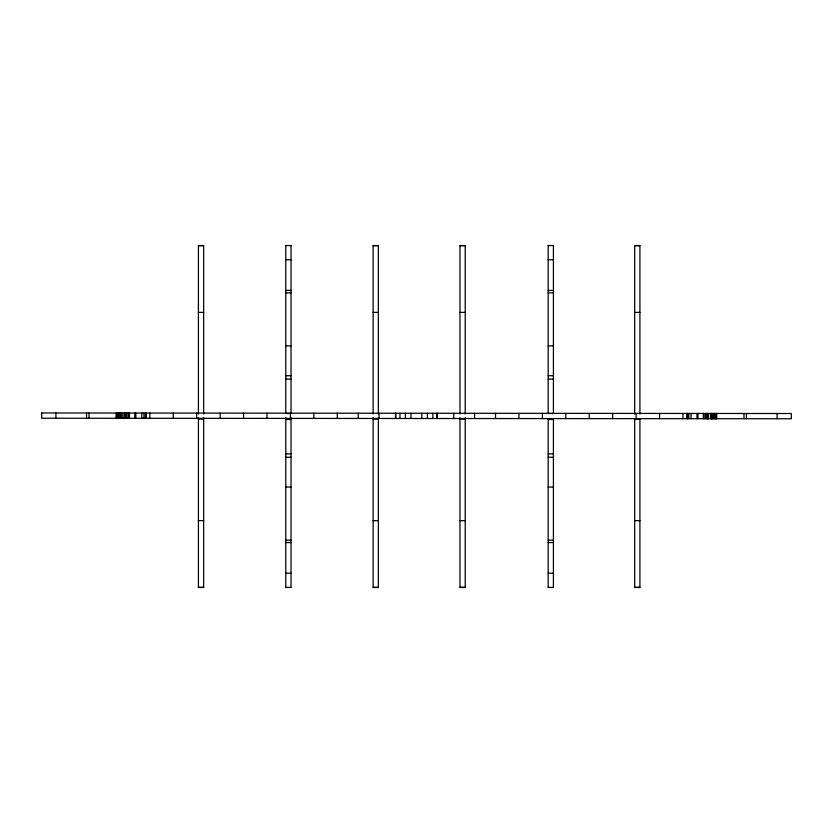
<?xml version="1.0" encoding="UTF-8"?>
<svg xmlns="http://www.w3.org/2000/svg" width="833" height="833" viewBox="0 0 833 833"><rect width="100%" height="100%" fill="white"/><g stroke="black" fill="none" stroke-linecap="round" stroke-linejoin="round"><path stroke-width="1.25" d="M55.905 418.228L55.915 412.991M86.549 418.26L86.549 413.022M88.996 418.26L88.996 413.022M116.047 418.281L116.151 413.043M116.818 418.281L116.828 413.043M116.984 418.281L116.995 413.043M117.089 418.281L117.089 413.043M118.703 418.281L118.64 413.043M119.15 418.281L119.15 413.043M120.129 418.281L120.139 413.043M120.504 418.281L120.504 413.043M121.42 418.281L121.431 413.043M122.139 418.281L122.139 413.043M124.159 418.281L124.169 413.043M124.44 418.281L124.45 413.043M125.023 418.281L125.023 413.043M125.544 418.281L125.544 413.043M125.783 418.281L125.783 413.043M125.898 418.281L125.898 413.043M127.095 418.281L127.095 413.043M128.626 418.291L128.626 413.043M129.438 418.291L129.448 413.053M134.8 418.291L134.811 413.053M135.8 418.291L135.81 413.053M141.756 418.291L141.766 413.053M143.953 418.301L143.963 413.064M145.442 418.301L145.452 413.064M145.775 418.301L145.775 413.064M145.848 418.301L145.848 413.064M149.825 418.301L149.825 413.064M173.264 418.322L173.264 413.085M196.692 418.333L196.692 413.095M220.131 418.353L220.131 413.116M243.559 418.364L243.559 413.126M266.997 418.385L266.997 413.147M290.425 418.405L290.425 413.168M313.864 418.416L313.864 413.178M337.292 418.437L337.292 413.199M358.211 418.447L358.211 413.21M379.046 418.468L379.057 413.23M395.488 418.478L395.488 413.241M395.821 418.478L395.821 413.241M399.955 418.478L399.965 413.241M405.4 418.489L405.4 413.251M410.971 418.489L410.971 413.251M421.821 418.499L421.821 413.262M427.402 418.499L427.402 413.262M432.837 418.51L432.848 413.272M436.981 418.51L436.992 413.272M437.148 418.51L437.148 413.272M453.756 418.52L453.756 413.283M474.591 418.53L474.591 413.293M495.51 418.551L495.51 413.314M518.938 418.572L518.949 413.324M542.377 418.582L542.377 413.345M565.805 418.603L565.815 413.366M589.243 418.614L589.243 413.376M612.672 418.635L612.682 413.397M636.11 418.655L636.11 413.418M659.538 418.666L659.549 413.428M682.977 418.687L682.977 413.449M686.954 418.687L687.027 413.449M687.329 418.687L687.329 413.449M687.61 418.687L687.621 413.449M688.818 418.687L688.818 413.449M691.015 418.687L691.015 413.449M696.971 418.697L696.971 413.46M697.971 418.697L697.971 413.46M703.344 418.697L703.354 413.46M704.166 418.697L704.166 413.46M705.697 418.707L705.697 413.46M706.884 418.707L706.884 413.47M706.988 418.707L706.998 413.47M707.238 418.707L707.238 413.47M707.748 418.707L707.758 413.47M708.331 418.707L708.331 413.47M708.612 418.707L708.612 413.47M710.632 418.707L710.643 413.47M711.351 418.707L711.351 413.47M711.674 418.707L711.684 413.47M711.778 418.707L711.788 413.47M712.277 418.707L712.277 413.47M712.663 418.707L712.642 413.47M713.652 418.707L713.652 413.47M713.787 418.707L713.787 413.47M714.1 418.707L714.162 413.47M715.714 418.707L715.714 413.47M715.807 418.707L715.818 413.47M715.974 418.707L715.984 413.47M716.276 418.707L716.286 413.47M716.755 418.707L716.651 413.47M743.973 418.728L743.973 413.491M746.41 418.728L746.41 413.491M777.074 418.749L777.074 413.512M285.781 245.548L291.019 245.548M548.176 245.548L553.414 245.548M198.421 245.704L203.658 245.704M373.122 245.704L378.359 245.704M459.983 245.704L465.22 245.704M634.684 245.704L639.921 245.704M285.781 259.781L291.019 259.781M548.176 259.781L553.414 259.781M285.781 290.425L291.019 290.425M548.176 290.425L553.414 290.425M285.781 292.872L291.019 292.872M548.176 292.872L553.414 292.872M198.421 312.375L203.658 312.375M373.122 312.375L378.359 312.375M459.983 312.375L465.22 312.375M634.684 312.375L639.921 312.375M285.781 345.903L291.019 345.903M548.176 345.903L553.414 345.903M285.781 375.714L291.019 375.714M548.176 375.714L553.414 375.714M285.781 379.119L291.019 379.119M548.176 379.119L553.414 379.119M198.421 419.072L203.658 419.072M285.781 419.02L291.019 419.03M373.122 419.072L378.359 419.072M459.983 419.072L465.22 419.072M548.176 419.03L553.414 419.03M634.684 419.072L639.921 419.072M285.781 419.488L291.019 419.488M548.176 419.488L553.414 419.488M285.781 453.86L291.019 453.86M548.176 453.86L553.414 453.86M285.781 457.265L291.019 457.265M548.176 457.265L553.414 457.265M285.781 487.076L291.019 487.076M548.176 487.076L553.414 487.076M198.421 520.646L203.658 520.646M373.122 520.646L378.359 520.646M459.983 520.646L465.22 520.646M634.684 520.646L639.921 520.646M285.781 540.107L291.019 540.107M548.176 540.107L553.414 540.107M285.781 542.554L291.019 542.554M548.176 542.554L553.414 542.554M285.781 573.198L291.019 573.198M548.176 573.198L553.414 573.198M198.421 587.307L203.658 587.307M373.122 587.307L378.359 587.307M459.983 587.307L465.22 587.307M634.684 587.307L639.921 587.307M285.781 587.432L291.019 587.432M548.176 587.432L553.414 587.432M639.921 414.011L639.921 245.527L634.684 245.527L634.684 414.011M639.921 418.718L639.921 587.494L634.684 587.494L634.684 418.718M553.414 245.506L553.414 413.491L548.176 413.491L548.176 245.506M553.414 418.562L553.414 587.463M548.176 418.562L548.176 587.463M465.22 414.011L465.22 245.527L459.983 245.527L459.983 414.011M465.22 417.614L465.22 587.494L459.983 587.494L459.983 417.614M378.359 414.011L378.359 245.527L373.122 245.527L373.122 414.011M378.359 417.614L378.359 587.494L373.122 587.494L373.122 417.614M291.019 245.506L291.019 413.491L285.781 413.491L285.781 245.506M291.019 417.593L291.019 587.463M285.781 417.593L285.781 587.463M203.658 414.011L203.658 245.527L198.421 245.527L198.421 414.011M203.658 417.614L203.658 587.494L198.421 587.494L198.421 417.614M41.692 412.981L41.692 418.228L791.35 418.76L791.308 413.522L41.65 412.981M121.004 413.043L120.993 418.281L121.097 413.043"/></g></svg>
